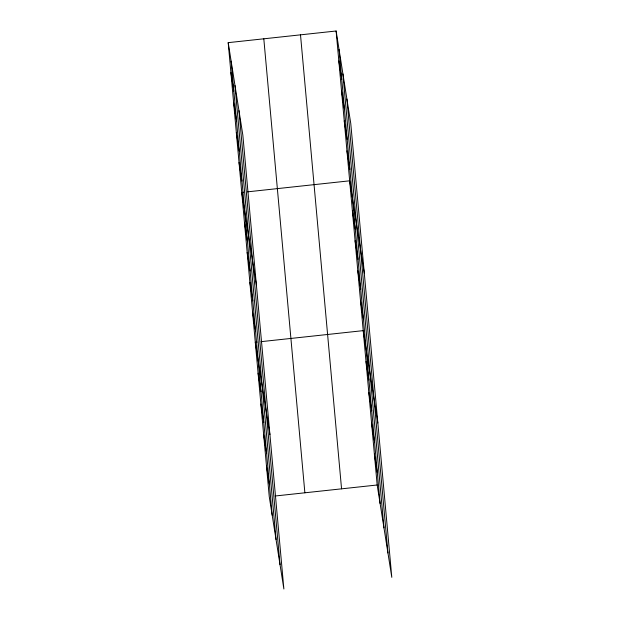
<?xml version="1.0" encoding="UTF-8"?>
<svg xmlns="http://www.w3.org/2000/svg" width="620" height="620" viewBox="0 0 620 620"><rect width="100%" height="100%" fill="white"/><g stroke="black" fill="none" stroke-linecap="round" stroke-linejoin="round"><path stroke-width="0.93" d="M228.199 42.648L242.823 135.005L283.882 589L269.251 496.643L228.199 42.648L336.118 31L350.75 123.357L391.801 577.352L377.177 484.995L336.118 31M243.668 192.254L241.746 192.464L256.37 284.82M247.519 191.844L349.665 180.815L364.297 273.18M257.222 342.077L255.293 342.279L269.925 434.643M261.067 341.659L363.219 330.638L377.844 422.995M275.032 496.015L377.177 484.995M338.83 60.962L341.767 79.515M341.535 90.931L344.48 109.477M344.247 120.892L347.185 139.438M346.96 150.854L349.897 169.407M352.377 210.785L355.314 229.33M355.09 240.746L358.027 259.3M357.794 270.708L360.731 289.261M360.507 300.669L363.444 319.222M366.009 361.507L368.947 380.06M368.799 392.382L371.737 410.928M371.589 423.251L374.526 441.804M374.387 454.119L377.324 472.673M230.904 72.61L233.841 91.163M233.616 102.571L236.553 121.125M236.328 132.533L239.266 151.086M239.033 162.502L241.971 181.048M244.458 222.425L247.396 240.978M247.163 252.394L250.1 270.94M249.876 282.356L252.813 300.901M252.58 312.317L255.525 330.871M258.083 373.155L261.02 391.701M260.88 404.023L263.818 422.577M263.671 434.899L266.608 453.445M266.461 465.767L269.398 484.321M346.89 99.006L387.95 552.994M342.914 73.912L383.974 527.899M339.055 49.553L380.114 503.541M300.506 34.844L341.558 488.839M263.81 38.804L304.87 492.799M238.963 110.647L280.023 564.642M234.988 85.552L276.047 539.547M231.136 61.194L272.188 515.189"/></g></svg>
